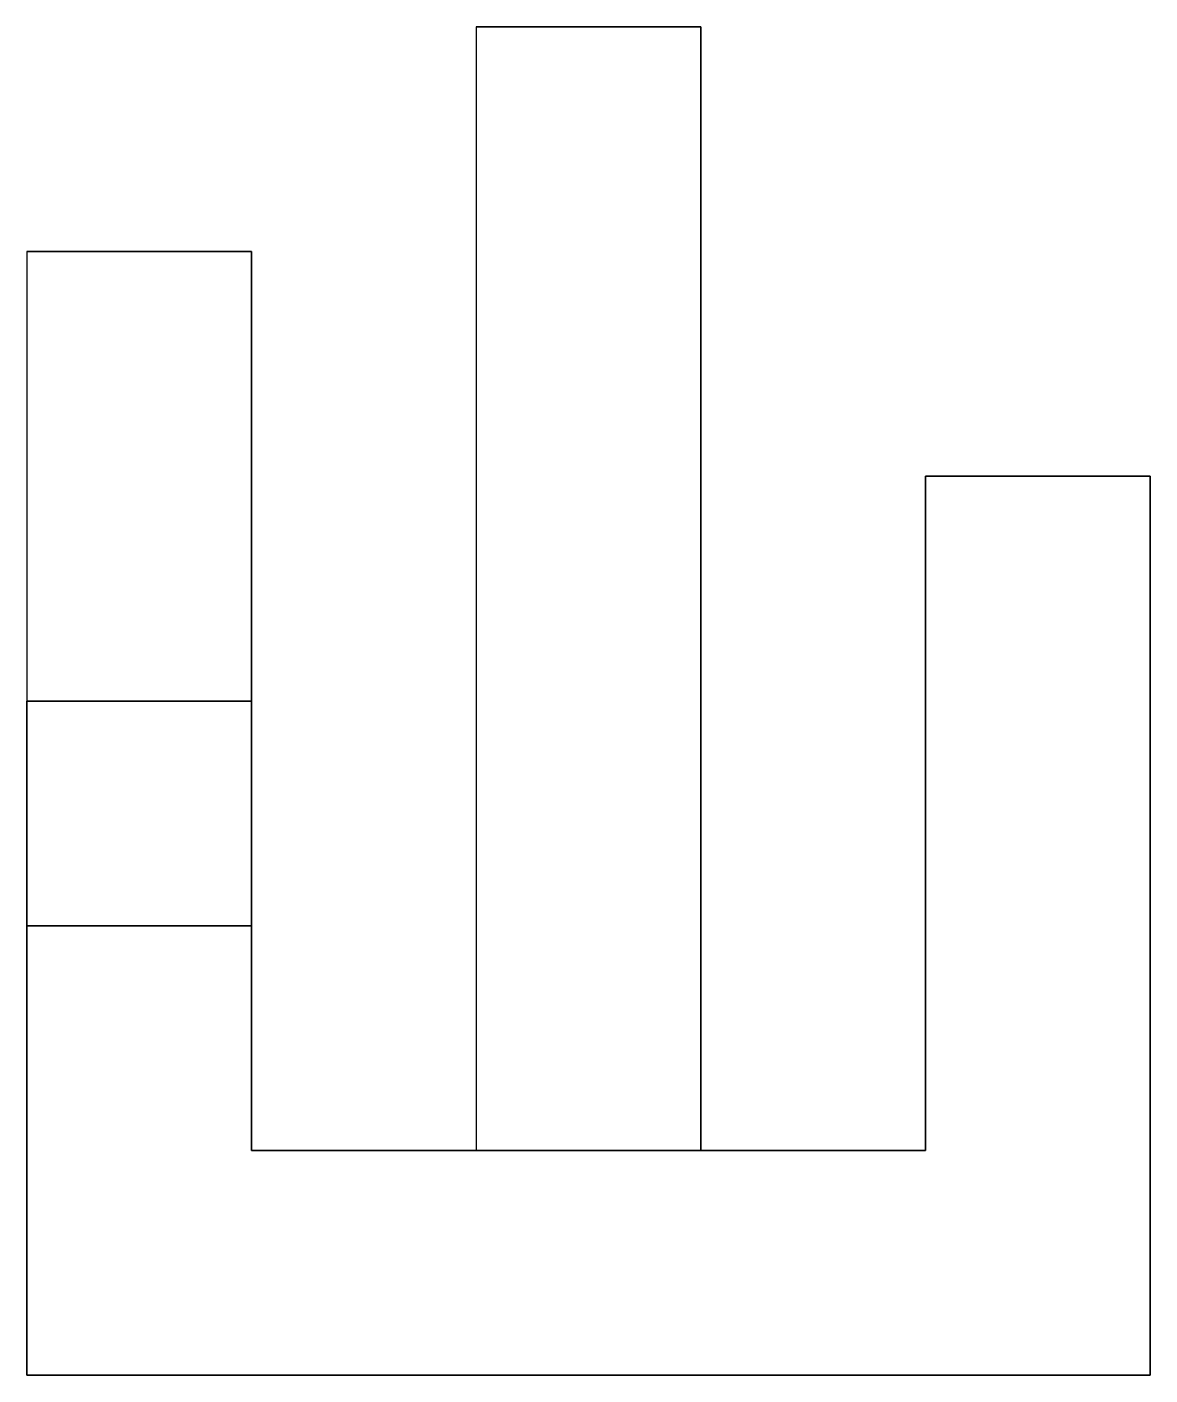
# Model space of a CAD drawing. Extents: x 0 to 5, y 0 to 6.
import ezdxf

# ---------------------------------------------------------------- set-up
doc = ezdxf.new("R2010")
doc.units = 0
doc.layers.get('0').update_dxf_attribs({"linetype": 'CONTINUOUS'})

# ---------------------------------------------------------------- blocks, each defined once
blk = doc.blocks.new('*U8')
at = {"color": 7}
for p, q in [((2, 6, 4), (3, 6, 4)), ((2, 6, 1), (2, 6, 4)), ((2, 6, 4), (2, 1, 4)), ((3, 6, 1), (2, 6, 1)), ((2, 6, 1), (2, 1, 1)), ((3, 6, 1), (3, 6, 4)), ((3, 6, 4), (3, 1, 4)), ((3, 1, 1), (3, 6, 1)), ((0, 5, 3), (1, 5, 3)), ((0, 5, 2), (0, 5, 3)), ((0, 5, 3), (0, 3, 3)), ((1, 5, 2), (0, 5, 2)), ((0, 5, 2), (0, 2, 2)), ((1, 5, 2), (1, 5, 3)), ((1, 5, 3), (1, 3, 3)), ((1, 2, 2), (1, 5, 2)), ((4, 4), (5, 4)), ((5, 4, 5), (4, 4, 5)), ((4, 1), (4, 4)), ((4, 4), (4, 4, 5)), ((4, 4, 5), (4, 1, 5)), ((5, 4), (5, 0)), ((5, 0, 5), (5, 4, 5)), ((5, 4), (5, 4, 5)), ((1, 3, 3), (0, 3, 3)), ((0, 3, 5), (0, 3, 3)), ((0, 3, 5), (1, 3, 5)), ((0, 0, 5), (0, 3, 5)), ((1, 3, 3), (1, 3, 5)), ((1, 3, 5), (1, 1, 5)), ((0, 2, 2), (1, 2, 2)), ((0, 2, 2), (0, 2)), ((1, 2), (0, 2)), ((0, 2), (0, 0)), ((1, 2), (1, 2, 2)), ((1, 1), (1, 2)), ((1, 1), (4, 1)), ((1, 1), (1, 1, 5)), ((4, 1, 5), (1, 1, 5)), ((2, 1, 1), (3, 1, 1)), ((3, 1, 4), (2, 1, 4)), ((2, 1, 4), (2, 1, 1)), ((3, 1, 1), (3, 1, 4)), ((4, 1), (4, 1, 5)), ((5, 0), (0, 0)), ((0, 0), (0, 0, 5)), ((0, 0, 5), (5, 0, 5)), ((5, 0, 5), (5, 0))]:
    blk.add_line(p, q, dxfattribs=at)

msp = doc.modelspace()

# ---------------------------------------------------------------- block references
msp.add_blockref('*U8', (0, 0))

doc.saveas('drawing.dxf')
